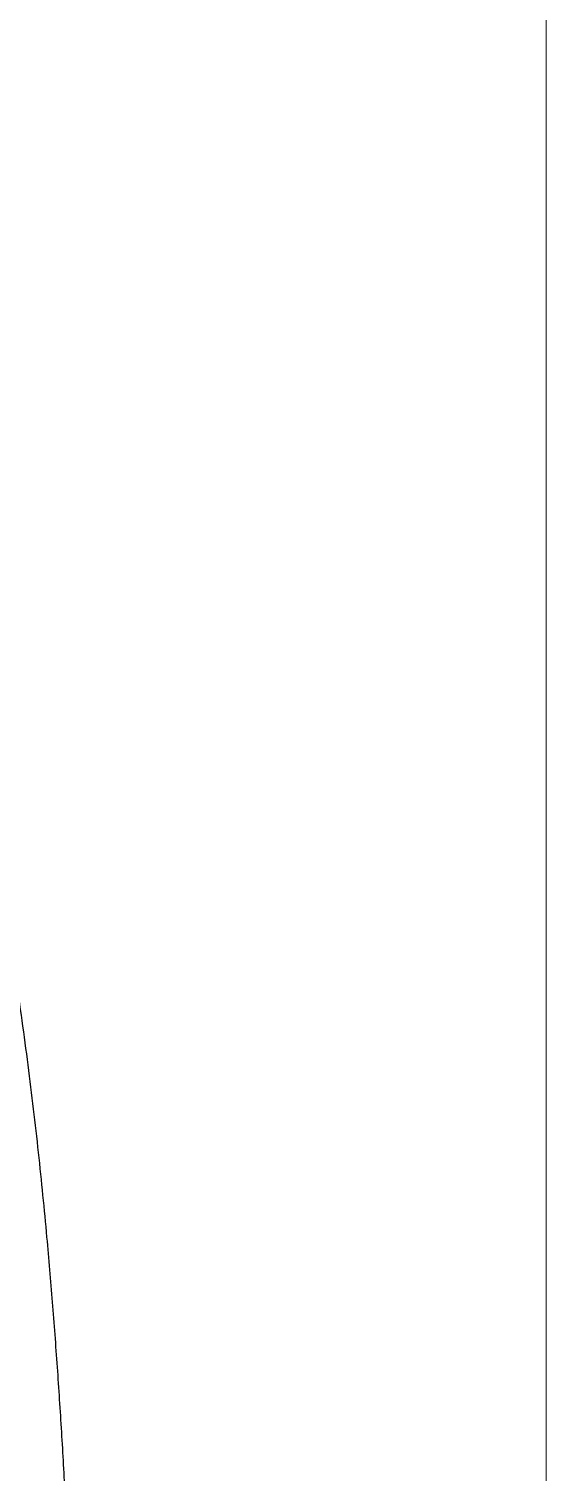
# Model space of a CAD drawing. Extents: x 1777 to 3131, y 3495 to 4487.
# Drawn here: x 2722.2 to 2757, y 4021.6 to 4118.7 of the extents above; entities that cross this region are included whole.
import ezdxf

# ---------------------------------------------------------------- set-up
doc = ezdxf.new("R2010")
doc.units = 0
doc.header["$LTSCALE"] = 30
doc.header["$MEASUREMENT"] = 0
doc.layers.add('\\M+5B3DF\\M+5B4E7\\M+5CFDF', color=3, linetype='CONTINUOUS', lineweight=9)
doc.layers.add('치수선', color=7, linetype='CONTINUOUS', lineweight=20)

msp = doc.modelspace()

# ---------------------------------------------------------------- linework, layer by layer
at = {"layer": '\\M+5B3DF\\M+5B4E7\\M+5CFDF', "color": 0, "lineweight": -3}
msp.add_open_spline([(2725.395, 4002.393), (2725.349, 4003.853), (2725.252, 4006.772), (2725.031, 4012.61), (2724.762, 4018.446), (2724.43, 4024.281), (2724.144, 4028.653), (2723.817, 4033.031), (2723.411, 4037.766), (2722.887, 4043.046), (2722.19, 4048.97), (2721.356, 4054.952), (2720.389, 4060.872), (2719.305, 4066.595), (2718.135, 4071.995), (2717.13, 4076.12), (2716.339, 4079.139), (2715.694, 4081.498), (2714.999, 4083.924), (2713.988, 4087.279), (2713, 4090.346), (2712.019, 4093.225), (2711.281, 4095.313), (2710.536, 4097.351), (2709.776, 4099.362), (2708.994, 4101.368), (2708.18, 4103.391), (2707.325, 4105.452), (2706.418, 4107.572), (2705.446, 4109.772), (2704.399, 4112.068), (2703.255, 4114.494), (2702.164, 4116.732), (2701.07, 4118.908), (2699.607, 4121.744), (2697.451, 4125.747), (2694.428, 4131.007), (2691.1, 4136.421), (2687.629, 4141.717), (2684.208, 4146.645), (2681.587, 4150.251), (2679.739, 4152.732), (2678.634, 4154.194), (2677.984, 4155.045), (2677.706, 4155.408), (2677.689, 4155.431)], degree=3, knots=[0, 0, 0, 0, 0.023856, 0.047713, 0.095426, 0.119282, 0.143139, 0.166995, 0.190851, 0.221179, 0.251506, 0.281834, 0.312162, 0.342489, 0.372817, 0.403144, 0.418308, 0.433472, 0.454288, 0.475105, 0.516738, 0.537554, 0.558371, 0.579187, 0.600004, 0.62082, 0.641637, 0.662453, 0.68327, 0.704086, 0.724903, 0.745719, 0.766536, 0.780458, 0.794381, 0.822225, 0.85007, 0.877915, 0.90576, 0.933604, 0.961449, 0.975371, 0.989294, 0.999326, 1, 1, 1, 1], dxfattribs=at)
at = {"layer": '치수선'}
msp.add_line((2757.003, 3615.835), (2757.003, 4181.847), dxfattribs=at)

doc.saveas('drawing.dxf')
